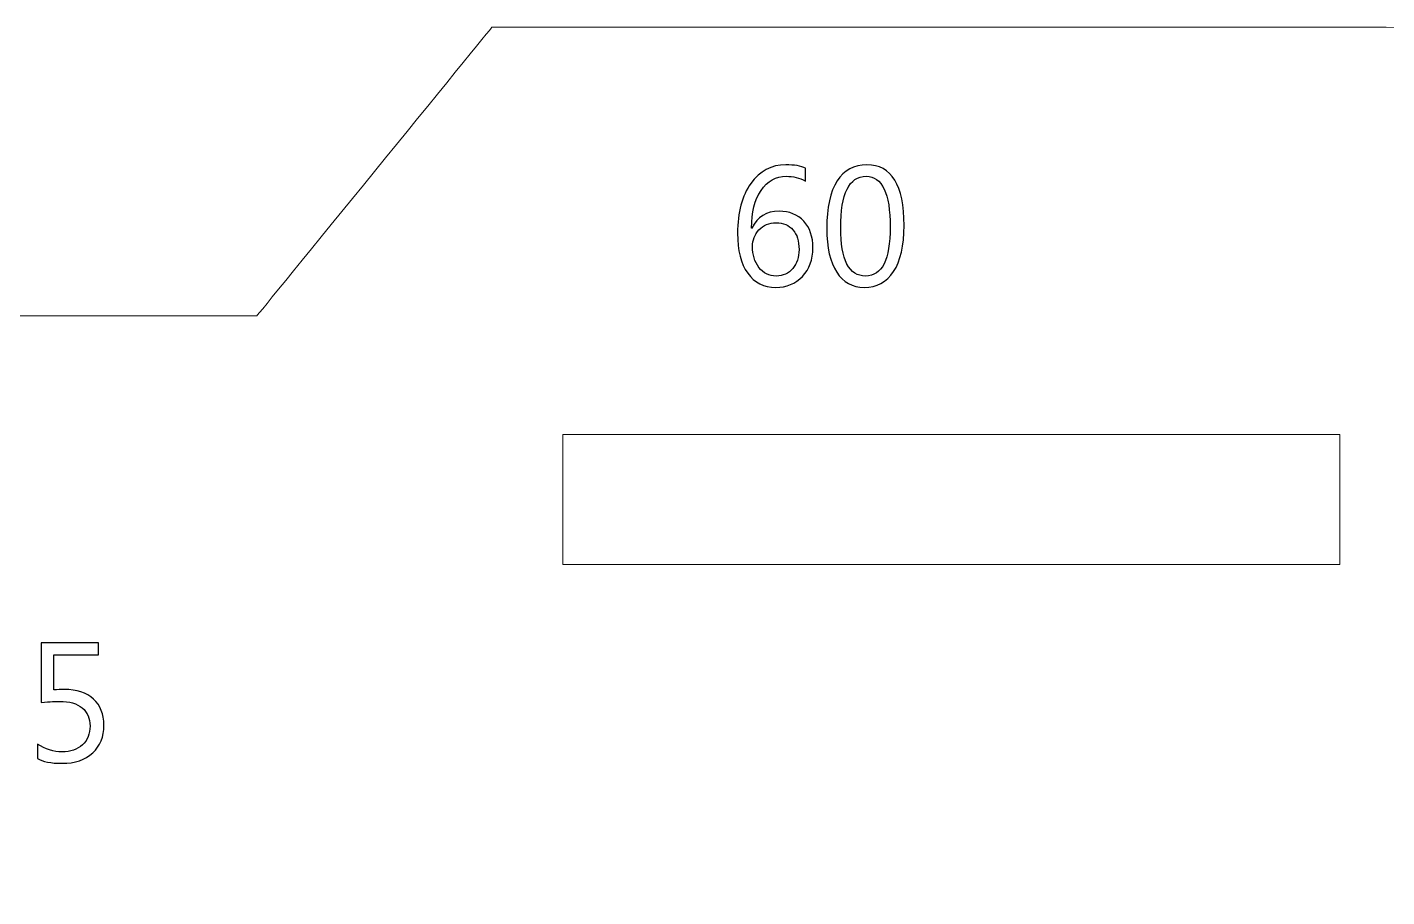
# Model space of a CAD drawing. Header units: centimetres. Extents: x -494 to 505, y -672 to 577.
# Drawn here: x -147 to -60.7, y 428.6 to 483.8 of the extents above; entities that cross this region are included whole.
import ezdxf

# ---------------------------------------------------------------- set-up
doc = ezdxf.new("R2010")
doc.units = ezdxf.units.CM
doc.header["$MEASUREMENT"] = 0
doc.layers.add('Camada 1', color=7, linetype='Continuous')
doc.layers.add('Camada 2', color=10, linetype='Continuous')

msp = doc.modelspace()

# ---------------------------------------------------------------- linework, layer by layer
at = {"layer": 'Camada 1', "lineweight": 9}
msp.add_lwpolyline([(-113.047526, 449.710048), (-63.711582, 449.710048), (-63.711582, 457.978764), (-113.047526, 457.978764), (-113.047526, 449.710048)], close=True, dxfattribs=at)
msp.add_open_spline([(288.960814, 353.67214), (288.960814, 353.67214), (306.821586, 353.757484), (306.821586, 353.757484), (306.821586, 353.757484), (306.821586, 353.757484), (306.803806, 326.357488), (306.803806, 326.357488), (306.803806, 326.357488), (306.803806, 326.357488), (315.147198, 326.356472), (315.147198, 326.356472), (315.147198, 326.356472), (315.147198, 326.356472), (315.160914, 353.57562), (315.160914, 353.57562), (315.160914, 353.57562), (315.160914, 353.57562), (341.611458, 353.57562), (341.611458, 353.57562), (341.611458, 353.57562), (341.611458, 353.57562), (341.611458, 326.355964), (341.611458, 326.355964), (341.611458, 326.355964), (341.611458, 326.355964), (349.923862, 326.357996), (349.923862, 326.357996), (349.923862, 326.357996), (349.923862, 326.357996), (349.92691, 353.617276), (349.92691, 353.617276), (349.92691, 353.617276), (349.92691, 353.617276), (376.460766, 353.605592), (376.460766, 353.605592), (376.460766, 353.605592), (376.460766, 353.605592), (376.395234, 326.36714), (376.395234, 326.36714), (376.395234, 326.36714), (376.395234, 326.36714), (384.838194, 326.357488), (384.838194, 326.357488), (384.838194, 326.357488), (384.838194, 326.357488), (384.869182, 353.677728), (384.869182, 353.677728), (384.869182, 353.677728), (384.869182, 353.677728), (411.304994, 353.702112), (411.304994, 353.702112), (411.304994, 353.702112), (411.304994, 353.702112), (411.304994, 326.35952), (411.304994, 326.35952), (411.304994, 326.35952), (411.304994, 326.35952), (419.585902, 326.365108), (419.585902, 326.365108), (419.585902, 326.365108), (419.585902, 326.365108), (419.720522, 353.670108), (419.720522, 353.670108), (419.720522, 353.670108), (419.720522, 353.670108), (446.437766, 353.618292), (446.437766, 353.618292), (446.437766, 353.618292), (446.437766, 353.618292), (446.52311, 326.358504), (446.52311, 326.358504), (446.52311, 326.358504), (446.52311, 326.358504), (454.750678, 326.360536), (454.750678, 326.360536), (454.750678, 326.360536), (454.750678, 326.360536), (454.791826, 353.618292), (454.791826, 353.618292), (454.791826, 353.618292), (454.791826, 353.618292), (489.229146, 353.633024), (489.229146, 353.633024), (489.229146, 353.633024), (489.229146, 353.633024), (489.287566, 342.489536), (489.287566, 342.489536), (489.287566, 342.489536), (489.287566, 342.489536), (481.005134, 342.497156), (481.005134, 342.497156), (481.005134, 342.497156), (481.005134, 342.497156), (481.005642, 309.723028), (481.005642, 309.723028), (481.005642, 309.723028), (481.005642, 309.723028), (489.285534, 309.728616), (489.285534, 309.728616), (489.285534, 309.728616), (489.285534, 309.728616), (489.28401, 298.680632), (489.28401, 298.680632), (489.28401, 298.680632), (489.28401, 298.680632), (280.265378, 298.67606), (280.265378, 298.67606), (280.265378, 298.67606), (280.265378, 298.67606), (280.256742, 315.430408), (280.256742, 315.430408), (280.256742, 315.430408), (280.256742, 315.430408), (252.19279, 315.430408), (252.19279, 315.430408), (252.19279, 315.430408), (247.88749, 315.334904), (245.91899, 310.748172), (245.883938, 302.43526), (245.883938, 302.43526), (246.230902, 288.837116), (238.245142, 283.140404), (231.76103, 283.8704), (231.76103, 283.8704), (231.76103, 283.8704), (235.595922, 314.865512), (235.595922, 314.865512), (235.595922, 314.865512), (235.595922, 314.865512), (227.385626, 315.718444), (227.385626, 315.718444), (227.385626, 315.718444), (227.385626, 315.718444), (224.653602, 295.469056), (224.653602, 295.469056), (224.653602, 295.469056), (224.653602, 295.469056), (5.72135, 295.22674), (5.72135, 295.22674), (5.72135, 295.22674), (5.72135, 295.22674), (5.716778, 279.167844), (5.716778, 279.167844), (5.716778, 279.167844), (5.716778, 279.167844), (-2.628138, 279.165304), (-2.628138, 279.165304), (-2.628138, 279.165304), (-2.628138, 279.165304), (-2.98577, 224.0915), (-2.98577, 224.0915), (-2.98577, 224.0915), (-2.98577, 224.0915), (-88.789002, 214.483696), (-88.789002, 214.483696), (-88.789002, 214.483696), (-88.789002, 214.483696), (-160.134554, 214.52332), (-160.134554, 214.52332), (-160.134554, 214.52332), (-163.876482, 213.130384), (-165.443662, 209.995516), (-164.388038, 204.757528), (-164.388038, 204.757528), (-164.388038, 204.757528), (-161.889694, 196.939916), (-161.889694, 196.939916), (-161.889694, 196.939916), (-159.55137, 189.6237), (-158.882842, 185.430668), (-164.745162, 183.003444), (-164.745162, 183.003444), (-164.745162, 183.003444), (-175.274478, 179.070508), (-175.274478, 179.070508), (-175.274478, 179.070508), (-189.770766, 172.492416), (-191.904366, 158.459424), (-185.580274, 139.325096), (-185.580274, 139.325096), (-182.29707, 128.78308), (-186.260486, 121.438924), (-192.412366, 123.689364), (-192.412366, 123.689364), (-192.412366, 123.689364), (-261.359142, 146.906996), (-261.359142, 146.906996), (-261.359142, 146.906996), (-259.768086, 152.90292), (-257.854958, 158.898844), (-255.620774, 164.893752), (-255.620774, 164.893752), (-255.620774, 164.893752), (-235.993178, 156.483304), (-235.993178, 156.483304), (-235.993178, 156.483304), (-235.993178, 156.483304), (-233.24947, 164.39388), (-233.24947, 164.39388), (-233.24947, 164.39388), (-233.24947, 164.39388), (-252.959362, 172.804328), (-252.959362, 172.804328), (-252.959362, 172.804328), (-249.96013, 179.295044), (-246.799354, 185.623708), (-243.478558, 191.789812), (-243.478558, 191.789812), (-243.478558, 191.789812), (-223.85147, 181.048152), (-223.85147, 181.048152), (-223.85147, 181.048152), (-223.85147, 181.048152), (-219.526358, 188.126116), (-219.526358, 188.126116), (-219.526358, 188.126116), (-219.526358, 188.126116), (-238.904526, 198.951596), (-238.904526, 198.951596), (-238.904526, 198.951596), (-235.729018, 204.52842), (-232.421938, 209.843116), (-228.924866, 214.772748), (-228.924866, 214.772748), (-228.924866, 214.772748), (-210.96097, 202.698604), (-210.96097, 202.698604), (-210.96097, 202.698604), (-210.96097, 202.698604), (-206.469742, 209.526632), (-206.469742, 209.526632), (-206.469742, 209.526632), (-206.469742, 209.526632), (-224.18421, 221.600776), (-224.18421, 221.600776), (-224.18421, 221.600776), (-220.36151, 226.60102), (-216.750138, 231.702356), (-213.372446, 236.922564), (-213.372446, 236.922564), (-213.372446, 236.922564), (-194.826382, 225.348292), (-194.826382, 225.348292), (-194.826382, 225.348292), (-194.826382, 225.348292), (-191.25057, 232.592372), (-191.25057, 232.592372), (-191.25057, 232.592372), (-191.25057, 232.592372), (-209.380582, 244.333776), (-209.380582, 244.333776), (-209.380582, 244.333776), (-202.259946, 261.027672), (-207.195166, 274.737068), (-227.065078, 282.88488), (-227.065078, 282.88488), (-261.775194, 290.706048), (-301.116238, 286.78124), (-337.022694, 269.0622), (-337.022694, 269.0622), (-362.833158, 254.920496), (-388.11327, 237.066328), (-415.161222, 221.333568), (-415.161222, 221.333568), (-428.876714, 212.451696), (-442.468254, 204.489812), (-456.981306, 198.090028), (-456.981306, 198.090028), (-462.47939, 196.298312), (-466.306662, 195.61048), (-468.373206, 196.760592), (-468.373206, 196.760592), (-481.297234, 208.35874), (-487.891074, 236.208316), (-486.846118, 283.671264), (-486.846118, 283.671264), (-484.055166, 323.948552), (-477.369886, 350.249236), (-465.985606, 359.680256), (-465.985606, 359.680256), (-455.591418, 363.607604), (-416.449002, 364.2106), (-357.647494, 359.764076), (-357.647494, 359.764076), (-317.62573, 356.62108), (-277.81377, 352.853244), (-238.131858, 348.694756), (-238.131858, 348.694756), (-214.866474, 346.01658), (-195.551298, 366.45342), (-178.214274, 397.942308), (-178.214274, 397.942308), (-183.909462, 398.922748), (-187.93587, 403.347936), (-188.438282, 412.292292), (-188.438282, 412.292292), (-188.327538, 422.884092), (-183.723026, 428.164752), (-174.94631, 428.932848), (-174.94631, 428.932848), (-171.28617, 428.963836), (-167.626538, 428.92218), (-163.96843, 428.50308), (-163.96843, 428.50308), (-159.001206, 427.909736), (-156.690822, 430.099216), (-156.854398, 436.178452), (-156.854398, 436.178452), (-156.854398, 436.178452), (-156.778198, 448.203828), (-156.778198, 448.203828), (-156.778198, 448.203828), (-156.778198, 448.203828), (-147.700746, 448.20332), (-147.700746, 448.20332), (-147.700746, 448.20332), (-147.700746, 448.20332), (-147.697698, 465.516468), (-147.697698, 465.516468), (-147.697698, 465.516468), (-147.697698, 465.516468), (-132.459222, 465.506816), (-132.459222, 465.506816), (-132.459222, 465.506816), (-132.459222, 465.506816), (-117.536722, 483.837996), (-117.536722, 483.837996), (-117.536722, 483.837996), (-117.536722, 483.837996), (-45.491654, 483.825804), (-45.491654, 483.825804), (-45.491654, 483.825804), (-45.491654, 483.825804), (-45.47489, 454.015348), (-45.47489, 454.015348), (-45.47489, 454.015348), (-45.47489, 454.015348), (-36.796218, 454.018396), (-36.796218, 454.018396), (-36.796218, 454.018396), (-36.796218, 454.018396), (-36.920678, 434.287168), (-36.920678, 434.287168), (-36.920678, 434.287168), (-37.163502, 430.041812), (-40.062658, 428.173896), (-44.477686, 427.461172), (-44.477686, 427.461172), (-44.477686, 427.461172), (-58.86831, 427.45914), (-58.86831, 427.45914), (-58.86831, 427.45914), (-58.86831, 427.45914), (-58.872882, 414.921192), (-58.872882, 414.921192), (-58.872882, 414.921192), (-58.872882, 414.921192), (-43.79849, 414.921192), (-43.79849, 414.921192), (-43.79849, 414.921192), (-24.761698, 414.171384), (-13.673582, 411.255972), (-8.36295, 404.78964), (-8.36295, 404.78964), (-4.952238, 400.746468), (-2.86385, 396.261336), (-2.70891, 391.1346), (-2.70891, 391.1346), (-2.70891, 391.1346), (-2.534666, 366.474248), (-2.534666, 366.474248), (-2.534666, 366.474248), (-2.534666, 366.474248), (5.877814, 366.480344), (5.877814, 366.480344), (5.877814, 366.480344), (5.877814, 366.480344), (5.90169, 347.073728), (5.90169, 347.073728), (5.90169, 347.073728), (5.90169, 347.073728), (233.39171, 347.06814), (233.39171, 347.06814), (233.39171, 347.06814), (233.39171, 347.06814), (233.356658, 357.819452), (233.356658, 357.819452), (233.356658, 357.819452), (238.909098, 375.214388), (244.365526, 393.373356), (250.012962, 410.004768), (250.012962, 410.004768), (252.496066, 417.378896), (256.725674, 421.44188), (262.677402, 421.235124), (262.677402, 421.235124), (270.499078, 420.488872), (274.919186, 415.631376), (277.312882, 408.136344), (277.312882, 408.136344), (281.81935, 390.775952), (285.049722, 371.798088), (288.960814, 353.67214)], degree=3, knots=[0, 0, 0, 0, 0.009803922, 0.009803922, 0.009803922, 0.009803932, 0.019607843, 0.019607843, 0.019607843, 0.019607853, 0.029411765, 0.029411765, 0.029411765, 0.029411775, 0.039215686, 0.039215686, 0.039215686, 0.039215696, 0.049019608, 0.049019608, 0.049019608, 0.049019618, 0.058823529, 0.058823529, 0.058823529, 0.058823539, 0.068627451, 0.068627451, 0.068627451, 0.068627461, 0.078431373, 0.078431373, 0.078431373, 0.078431383, 0.088235294, 0.088235294, 0.088235294, 0.088235304, 0.098039216, 0.098039216, 0.098039216, 0.098039226, 0.107843137, 0.107843137, 0.107843137, 0.107843147, 0.117647059, 0.117647059, 0.117647059, 0.117647069, 0.12745098, 0.12745098, 0.12745098, 0.12745099, 0.137254902, 0.137254902, 0.137254902, 0.137254912, 0.147058824, 0.147058824, 0.147058824, 0.147058834, 0.156862745, 0.156862745, 0.156862745, 0.156862755, 0.166666667, 0.166666667, 0.166666667, 0.166666677, 0.176470588, 0.176470588, 0.176470588, 0.176470598, 0.18627451, 0.18627451, 0.18627451, 0.18627452, 0.196078431, 0.196078431, 0.196078431, 0.196078441, 0.205882353, 0.205882353, 0.205882353, 0.205882363, 0.215686275, 0.215686275, 0.215686275, 0.215686285, 0.225490196, 0.225490196, 0.225490196, 0.225490206, 0.235294118, 0.235294118, 0.235294118, 0.235294128, 0.245098039, 0.245098039, 0.245098039, 0.245098049, 0.254901961, 0.254901961, 0.254901961, 0.254901971, 0.264705882, 0.264705882, 0.264705882, 0.264705892, 0.274509804, 0.274509804, 0.274509804, 0.274509814, 0.284313725, 0.284313725, 0.284313725, 0.284313735, 0.294117647, 0.294117647, 0.294117647, 0.294117657, 0.303921569, 0.303921569, 0.303921569, 0.303921579, 0.31372549, 0.31372549, 0.31372549, 0.3137255, 0.323529412, 0.323529412, 0.323529412, 0.323529422, 0.333333333, 0.333333333, 0.333333333, 0.333333343, 0.343137255, 0.343137255, 0.343137255, 0.343137265, 0.352941176, 0.352941176, 0.352941176, 0.352941186, 0.362745098, 0.362745098, 0.362745098, 0.362745108, 0.37254902, 0.37254902, 0.37254902, 0.37254903, 0.382352941, 0.382352941, 0.382352941, 0.382352951, 0.392156863, 0.392156863, 0.392156863, 0.392156873, 0.401960784, 0.401960784, 0.401960784, 0.401960794, 0.411764706, 0.411764706, 0.411764706, 0.411764716, 0.421568627, 0.421568627, 0.421568627, 0.421568637, 0.431372549, 0.431372549, 0.431372549, 0.431372559, 0.441176471, 0.441176471, 0.441176471, 0.441176481, 0.450980392, 0.450980392, 0.450980392, 0.450980402, 0.460784314, 0.460784314, 0.460784314, 0.460784324, 0.470588235, 0.470588235, 0.470588235, 0.470588245, 0.480392157, 0.480392157, 0.480392157, 0.480392167, 0.490196078, 0.490196078, 0.490196078, 0.490196088, 0.5, 0.5, 0.5, 0.50000001, 0.509803922, 0.509803922, 0.509803922, 0.509803932, 0.519607843, 0.519607843, 0.519607843, 0.519607853, 0.529411765, 0.529411765, 0.529411765, 0.529411775, 0.539215686, 0.539215686, 0.539215686, 0.539215696, 0.549019608, 0.549019608, 0.549019608, 0.549019618, 0.558823529, 0.558823529, 0.558823529, 0.558823539, 0.568627451, 0.568627451, 0.568627451, 0.568627461, 0.578431373, 0.578431373, 0.578431373, 0.578431383, 0.588235294, 0.588235294, 0.588235294, 0.588235304, 0.598039216, 0.598039216, 0.598039216, 0.598039226, 0.607843137, 0.607843137, 0.607843137, 0.607843147, 0.617647059, 0.617647059, 0.617647059, 0.617647069, 0.62745098, 0.62745098, 0.62745098, 0.62745099, 0.637254902, 0.637254902, 0.637254902, 0.637254912, 0.647058824, 0.647058824, 0.647058824, 0.647058834, 0.656862745, 0.656862745, 0.656862745, 0.656862755, 0.666666667, 0.666666667, 0.666666667, 0.666666677, 0.676470588, 0.676470588, 0.676470588, 0.676470598, 0.68627451, 0.68627451, 0.68627451, 0.68627452, 0.696078431, 0.696078431, 0.696078431, 0.696078441, 0.705882353, 0.705882353, 0.705882353, 0.705882363, 0.715686275, 0.715686275, 0.715686275, 0.715686285, 0.725490196, 0.725490196, 0.725490196, 0.725490206, 0.735294118, 0.735294118, 0.735294118, 0.735294128, 0.745098039, 0.745098039, 0.745098039, 0.745098049, 0.754901961, 0.754901961, 0.754901961, 0.754901971, 0.764705882, 0.764705882, 0.764705882, 0.764705892, 0.774509804, 0.774509804, 0.774509804, 0.774509814, 0.784313725, 0.784313725, 0.784313725, 0.784313735, 0.794117647, 0.794117647, 0.794117647, 0.794117657, 0.803921569, 0.803921569, 0.803921569, 0.803921579, 0.81372549, 0.81372549, 0.81372549, 0.8137255, 0.823529412, 0.823529412, 0.823529412, 0.823529422, 0.833333333, 0.833333333, 0.833333333, 0.833333343, 0.843137255, 0.843137255, 0.843137255, 0.843137265, 0.852941176, 0.852941176, 0.852941176, 0.852941186, 0.862745098, 0.862745098, 0.862745098, 0.862745108, 0.87254902, 0.87254902, 0.87254902, 0.87254903, 0.882352941, 0.882352941, 0.882352941, 0.882352951, 0.892156863, 0.892156863, 0.892156863, 0.892156873, 0.901960784, 0.901960784, 0.901960784, 0.901960794, 0.911764706, 0.911764706, 0.911764706, 0.911764716, 0.921568627, 0.921568627, 0.921568627, 0.921568637, 0.931372549, 0.931372549, 0.931372549, 0.931372559, 0.941176471, 0.941176471, 0.941176471, 0.941176481, 0.950980392, 0.950980392, 0.950980392, 0.950980402, 0.960784314, 0.960784314, 0.960784314, 0.960784324, 0.970588235, 0.970588235, 0.970588235, 0.970588245, 0.980392157, 0.980392157, 0.980392157, 0.980392167, 1, 1, 1, 1], dxfattribs=at)
at = {"layer": 'Camada 2'}
for points, knots in [([(-97.627694, 474.88221), (-97.627694, 474.88221), (-97.627694, 474.06687), (-97.627694, 474.06687), (-97.627694, 474.06687), (-98.016568, 474.265752), (-98.425, 474.366082), (-98.855276, 474.366082), (-98.855276, 474.366082), (-99.522026, 474.366082), (-100.055934, 474.068648), (-100.457508, 473.473526), (-100.457508, 473.473526), (-100.85705, 472.878658), (-101.05771, 472.081098), (-101.05771, 471.082878), (-101.05771, 471.082878), (-101.05771, 471.082878), (-101.036374, 471.082878), (-101.036374, 471.082878), (-101.036374, 471.082878), (-100.68687, 471.794332), (-100.113338, 472.150948), (-99.315778, 472.150948), (-99.315778, 472.150948), (-98.658172, 472.150948), (-98.13671, 471.93962), (-97.747582, 471.518488), (-97.747582, 471.518488), (-97.358708, 471.095578), (-97.16516, 470.530936), (-97.16516, 469.823038), (-97.16516, 469.823038), (-97.16516, 469.08466), (-97.38741, 468.480648), (-97.83191, 468.013034), (-97.83191, 468.013034), (-98.27641, 467.545166), (-98.840798, 467.312248), (-99.525582, 467.312248), (-99.525582, 467.312248), (-100.28174, 467.312248), (-100.875084, 467.613238), (-101.305106, 468.215472), (-101.305106, 468.215472), (-101.735128, 468.817706), (-101.950266, 469.663526), (-101.950266, 470.753186), (-101.950266, 470.753186), (-101.950266, 472.073986), (-101.668834, 473.127832), (-101.106224, 473.91447), (-101.106224, 473.91447), (-100.54336, 474.70314), (-99.799648, 475.097348), (-98.876612, 475.097348), (-98.876612, 475.097348), (-98.351594, 475.097348), (-97.935796, 475.02572), (-97.627694, 474.88221)], [0, 0, 0, 0, 0.0625, 0.0625, 0.0625, 0.06250001, 0.125, 0.125, 0.125, 0.12500001, 0.1875, 0.1875, 0.1875, 0.18750001, 0.25, 0.25, 0.25, 0.25000001, 0.3125, 0.3125, 0.3125, 0.31250001, 0.375, 0.375, 0.375, 0.37500001, 0.4375, 0.4375, 0.4375, 0.43750001, 0.5, 0.5, 0.5, 0.50000001, 0.5625, 0.5625, 0.5625, 0.56250001, 0.625, 0.625, 0.625, 0.62500001, 0.6875, 0.6875, 0.6875, 0.68750001, 0.75, 0.75, 0.75, 0.75000001, 0.8125, 0.8125, 0.8125, 0.81250001, 0.875, 0.875, 0.875, 0.87500001, 1, 1, 1, 1]), ([(-93.910658, 467.312248), (-94.656148, 467.312248), (-95.238824, 467.63305), (-95.656146, 468.272876), (-95.656146, 468.272876), (-96.073722, 468.91448), (-96.283526, 469.841072), (-96.283526, 471.052398), (-96.283526, 471.052398), (-96.283526, 472.38412), (-96.064832, 473.389452), (-95.629476, 474.072204), (-95.629476, 474.072204), (-95.193866, 474.754956), (-94.564962, 475.097348), (-93.742256, 475.097348), (-93.742256, 475.097348), (-92.166948, 475.097348), (-91.38031, 473.810584), (-91.38031, 471.237056), (-91.38031, 471.237056), (-91.38031, 469.96096), (-91.60256, 468.989664), (-92.046806, 468.31758), (-92.046806, 468.31758), (-92.491306, 467.647274), (-93.113098, 467.312248), (-93.910658, 467.312248)], [0, 0, 0, 0, 0.125, 0.125, 0.125, 0.12500001, 0.25, 0.25, 0.25, 0.25000001, 0.375, 0.375, 0.375, 0.37500001, 0.5, 0.5, 0.5, 0.50000001, 0.625, 0.625, 0.625, 0.62500001, 0.75, 0.75, 0.75, 0.75000001, 1, 1, 1, 1]), ([(-93.79077, 474.366082), (-94.864174, 474.366082), (-95.401892, 473.274644), (-95.401892, 471.091768), (-95.401892, 471.091768), (-95.401892, 469.052402), (-94.874842, 468.032592), (-93.820996, 468.032592), (-93.820996, 468.032592), (-92.781628, 468.032592), (-92.261944, 469.070436), (-92.261944, 471.143838), (-92.261944, 471.143838), (-92.261944, 473.292678), (-92.77096, 474.366082), (-93.79077, 474.366082)], [0, 0, 0, 0, 0.2, 0.2, 0.2, 0.20000001, 0.4, 0.4, 0.4, 0.40000001, 0.6, 0.6, 0.6, 0.60000001, 1, 1, 1, 1]), ([(-99.507548, 471.419936), (-99.952048, 471.419936), (-100.31222, 471.269314), (-100.588318, 470.968324), (-100.588318, 470.968324), (-100.86594, 470.665302), (-101.004116, 470.310464), (-101.004116, 469.9), (-101.004116, 469.9), (-101.004116, 469.383872), (-100.86594, 468.94496), (-100.591874, 468.5792), (-100.591874, 468.5792), (-100.317554, 468.215472), (-99.952048, 468.032592), (-99.49688, 468.032592), (-99.49688, 468.032592), (-99.063048, 468.032592), (-98.711766, 468.192104), (-98.44659, 468.50935), (-98.44659, 468.50935), (-98.179636, 468.826596), (-98.047048, 469.227916), (-98.047048, 469.715596), (-98.047048, 469.715596), (-98.047048, 470.249504), (-98.174302, 470.665302), (-98.430588, 470.968324), (-98.430588, 470.968324), (-98.686874, 471.269314), (-99.045268, 471.419936), (-99.507548, 471.419936)], [0, 0, 0, 0, 0.111111111, 0.111111111, 0.111111111, 0.111111121, 0.222222222, 0.222222222, 0.222222222, 0.222222232, 0.333333333, 0.333333333, 0.333333333, 0.333333343, 0.444444444, 0.444444444, 0.444444444, 0.444444454, 0.555555556, 0.555555556, 0.555555556, 0.555555566, 0.666666667, 0.666666667, 0.666666667, 0.666666677, 0.777777778, 0.777777778, 0.777777778, 0.777777788, 1, 1, 1, 1]), ([(-146.39544, 437.39816), (-146.39544, 437.39816), (-146.39544, 438.312052), (-146.39544, 438.312052), (-146.39544, 438.312052), (-145.88109, 437.975248), (-145.35785, 437.806592), (-144.82572, 437.806592), (-144.82572, 437.806592), (-144.293336, 437.806592), (-143.865092, 437.957214), (-143.538956, 438.258204), (-143.538956, 438.258204), (-143.214344, 438.55767), (-143.051276, 438.957212), (-143.051276, 439.453782), (-143.051276, 439.453782), (-143.051276, 439.946542), (-143.218154, 440.33186), (-143.549624, 440.607704), (-143.549624, 440.607704), (-143.882872, 440.883802), (-144.357852, 441.021724), (-144.977866, 441.021724), (-144.977866, 441.021724), (-145.18767, 441.021724), (-145.581878, 441.000388), (-146.158966, 440.958986), (-146.158966, 440.958986), (-146.158966, 440.958986), (-146.158966, 444.742316), (-146.158966, 444.742316), (-146.158966, 444.742316), (-146.158966, 444.742316), (-142.513812, 444.742316), (-142.513812, 444.742316), (-142.513812, 444.742316), (-142.513812, 444.742316), (-142.513812, 443.968124), (-142.513812, 443.968124), (-142.513812, 443.968124), (-142.513812, 443.968124), (-145.341848, 443.968124), (-145.341848, 443.968124), (-145.341848, 443.968124), (-145.341848, 443.968124), (-145.341848, 441.75299), (-145.341848, 441.75299), (-145.341848, 441.75299), (-145.110454, 441.767214), (-144.897348, 441.77458), (-144.700244, 441.77458), (-144.700244, 441.77458), (-143.895572, 441.77458), (-143.271748, 441.571888), (-142.831058, 441.16879), (-142.831058, 441.16879), (-142.390114, 440.765438), (-142.169642, 440.211718), (-142.169642, 439.509154), (-142.169642, 439.509154), (-142.169642, 438.781698), (-142.406116, 438.195466), (-142.881096, 437.752998), (-142.881096, 437.752998), (-143.356076, 437.308498), (-144.008348, 437.086248), (-144.83461, 437.086248), (-144.83461, 437.086248), (-145.531586, 437.086248), (-146.051524, 437.190134), (-146.39544, 437.39816)], [0, 0, 0, 0, 0.052631579, 0.052631579, 0.052631579, 0.052631589, 0.105263158, 0.105263158, 0.105263158, 0.105263168, 0.157894737, 0.157894737, 0.157894737, 0.157894747, 0.210526316, 0.210526316, 0.210526316, 0.210526326, 0.263157895, 0.263157895, 0.263157895, 0.263157905, 0.315789474, 0.315789474, 0.315789474, 0.315789484, 0.368421053, 0.368421053, 0.368421053, 0.368421063, 0.421052632, 0.421052632, 0.421052632, 0.421052642, 0.473684211, 0.473684211, 0.473684211, 0.473684221, 0.526315789, 0.526315789, 0.526315789, 0.526315799, 0.578947368, 0.578947368, 0.578947368, 0.578947378, 0.631578947, 0.631578947, 0.631578947, 0.631578957, 0.684210526, 0.684210526, 0.684210526, 0.684210536, 0.736842105, 0.736842105, 0.736842105, 0.736842115, 0.789473684, 0.789473684, 0.789473684, 0.789473694, 0.842105263, 0.842105263, 0.842105263, 0.842105273, 0.894736842, 0.894736842, 0.894736842, 0.894736852, 1, 1, 1, 1])]:
    msp.add_open_spline(points, degree=3, knots=knots, dxfattribs=at)
at = {"layer": 'Camada 2', "lineweight": 9}
for points, knots in [([(-97.627694, 474.88221), (-97.627694, 474.88221), (-97.627694, 474.06687), (-97.627694, 474.06687), (-97.627694, 474.06687), (-98.016568, 474.265752), (-98.425, 474.366082), (-98.855276, 474.366082), (-98.855276, 474.366082), (-99.522026, 474.366082), (-100.055934, 474.068648), (-100.457508, 473.473526), (-100.457508, 473.473526), (-100.85705, 472.878658), (-101.05771, 472.081098), (-101.05771, 471.082878), (-101.05771, 471.082878), (-101.05771, 471.082878), (-101.036374, 471.082878), (-101.036374, 471.082878), (-101.036374, 471.082878), (-100.68687, 471.794332), (-100.113338, 472.150948), (-99.315778, 472.150948), (-99.315778, 472.150948), (-98.658172, 472.150948), (-98.13671, 471.93962), (-97.747582, 471.518488), (-97.747582, 471.518488), (-97.358708, 471.095578), (-97.16516, 470.530936), (-97.16516, 469.823038), (-97.16516, 469.823038), (-97.16516, 469.08466), (-97.38741, 468.480648), (-97.83191, 468.013034), (-97.83191, 468.013034), (-98.27641, 467.545166), (-98.840798, 467.312248), (-99.525582, 467.312248), (-99.525582, 467.312248), (-100.28174, 467.312248), (-100.875084, 467.613238), (-101.305106, 468.215472), (-101.305106, 468.215472), (-101.735128, 468.817706), (-101.950266, 469.663526), (-101.950266, 470.753186), (-101.950266, 470.753186), (-101.950266, 472.073986), (-101.668834, 473.127832), (-101.106224, 473.91447), (-101.106224, 473.91447), (-100.54336, 474.70314), (-99.799648, 475.097348), (-98.876612, 475.097348), (-98.876612, 475.097348), (-98.351594, 475.097348), (-97.935796, 475.02572), (-97.627694, 474.88221)], [0, 0, 0, 0, 0.0625, 0.0625, 0.0625, 0.06250001, 0.125, 0.125, 0.125, 0.12500001, 0.1875, 0.1875, 0.1875, 0.18750001, 0.25, 0.25, 0.25, 0.25000001, 0.3125, 0.3125, 0.3125, 0.31250001, 0.375, 0.375, 0.375, 0.37500001, 0.4375, 0.4375, 0.4375, 0.43750001, 0.5, 0.5, 0.5, 0.50000001, 0.5625, 0.5625, 0.5625, 0.56250001, 0.625, 0.625, 0.625, 0.62500001, 0.6875, 0.6875, 0.6875, 0.68750001, 0.75, 0.75, 0.75, 0.75000001, 0.8125, 0.8125, 0.8125, 0.81250001, 0.875, 0.875, 0.875, 0.87500001, 1, 1, 1, 1]), ([(-93.910658, 467.312248), (-94.656148, 467.312248), (-95.238824, 467.63305), (-95.656146, 468.272876), (-95.656146, 468.272876), (-96.073722, 468.91448), (-96.283526, 469.841072), (-96.283526, 471.052398), (-96.283526, 471.052398), (-96.283526, 472.38412), (-96.064832, 473.389452), (-95.629476, 474.072204), (-95.629476, 474.072204), (-95.193866, 474.754956), (-94.564962, 475.097348), (-93.742256, 475.097348), (-93.742256, 475.097348), (-92.166948, 475.097348), (-91.38031, 473.810584), (-91.38031, 471.237056), (-91.38031, 471.237056), (-91.38031, 469.96096), (-91.60256, 468.989664), (-92.046806, 468.31758), (-92.046806, 468.31758), (-92.491306, 467.647274), (-93.113098, 467.312248), (-93.910658, 467.312248)], [0, 0, 0, 0, 0.125, 0.125, 0.125, 0.12500001, 0.25, 0.25, 0.25, 0.25000001, 0.375, 0.375, 0.375, 0.37500001, 0.5, 0.5, 0.5, 0.50000001, 0.625, 0.625, 0.625, 0.62500001, 0.75, 0.75, 0.75, 0.75000001, 1, 1, 1, 1]), ([(-93.79077, 474.366082), (-94.864174, 474.366082), (-95.401892, 473.274644), (-95.401892, 471.091768), (-95.401892, 471.091768), (-95.401892, 469.052402), (-94.874842, 468.032592), (-93.820996, 468.032592), (-93.820996, 468.032592), (-92.781628, 468.032592), (-92.261944, 469.070436), (-92.261944, 471.143838), (-92.261944, 471.143838), (-92.261944, 473.292678), (-92.77096, 474.366082), (-93.79077, 474.366082)], [0, 0, 0, 0, 0.2, 0.2, 0.2, 0.20000001, 0.4, 0.4, 0.4, 0.40000001, 0.6, 0.6, 0.6, 0.60000001, 1, 1, 1, 1]), ([(-99.507548, 471.419936), (-99.952048, 471.419936), (-100.31222, 471.269314), (-100.588318, 470.968324), (-100.588318, 470.968324), (-100.86594, 470.665302), (-101.004116, 470.310464), (-101.004116, 469.9), (-101.004116, 469.9), (-101.004116, 469.383872), (-100.86594, 468.94496), (-100.591874, 468.5792), (-100.591874, 468.5792), (-100.317554, 468.215472), (-99.952048, 468.032592), (-99.49688, 468.032592), (-99.49688, 468.032592), (-99.063048, 468.032592), (-98.711766, 468.192104), (-98.44659, 468.50935), (-98.44659, 468.50935), (-98.179636, 468.826596), (-98.047048, 469.227916), (-98.047048, 469.715596), (-98.047048, 469.715596), (-98.047048, 470.249504), (-98.174302, 470.665302), (-98.430588, 470.968324), (-98.430588, 470.968324), (-98.686874, 471.269314), (-99.045268, 471.419936), (-99.507548, 471.419936)], [0, 0, 0, 0, 0.111111111, 0.111111111, 0.111111111, 0.111111121, 0.222222222, 0.222222222, 0.222222222, 0.222222232, 0.333333333, 0.333333333, 0.333333333, 0.333333343, 0.444444444, 0.444444444, 0.444444444, 0.444444454, 0.555555556, 0.555555556, 0.555555556, 0.555555566, 0.666666667, 0.666666667, 0.666666667, 0.666666677, 0.777777778, 0.777777778, 0.777777778, 0.777777788, 1, 1, 1, 1]), ([(-146.39544, 437.39816), (-146.39544, 437.39816), (-146.39544, 438.312052), (-146.39544, 438.312052), (-146.39544, 438.312052), (-145.88109, 437.975248), (-145.35785, 437.806592), (-144.82572, 437.806592), (-144.82572, 437.806592), (-144.293336, 437.806592), (-143.865092, 437.957214), (-143.538956, 438.258204), (-143.538956, 438.258204), (-143.214344, 438.55767), (-143.051276, 438.957212), (-143.051276, 439.453782), (-143.051276, 439.453782), (-143.051276, 439.946542), (-143.218154, 440.33186), (-143.549624, 440.607704), (-143.549624, 440.607704), (-143.882872, 440.883802), (-144.357852, 441.021724), (-144.977866, 441.021724), (-144.977866, 441.021724), (-145.18767, 441.021724), (-145.581878, 441.000388), (-146.158966, 440.958986), (-146.158966, 440.958986), (-146.158966, 440.958986), (-146.158966, 444.742316), (-146.158966, 444.742316), (-146.158966, 444.742316), (-146.158966, 444.742316), (-142.513812, 444.742316), (-142.513812, 444.742316), (-142.513812, 444.742316), (-142.513812, 444.742316), (-142.513812, 443.968124), (-142.513812, 443.968124), (-142.513812, 443.968124), (-142.513812, 443.968124), (-145.341848, 443.968124), (-145.341848, 443.968124), (-145.341848, 443.968124), (-145.341848, 443.968124), (-145.341848, 441.75299), (-145.341848, 441.75299), (-145.341848, 441.75299), (-145.110454, 441.767214), (-144.897348, 441.77458), (-144.700244, 441.77458), (-144.700244, 441.77458), (-143.895572, 441.77458), (-143.271748, 441.571888), (-142.831058, 441.16879), (-142.831058, 441.16879), (-142.390114, 440.765438), (-142.169642, 440.211718), (-142.169642, 439.509154), (-142.169642, 439.509154), (-142.169642, 438.781698), (-142.406116, 438.195466), (-142.881096, 437.752998), (-142.881096, 437.752998), (-143.356076, 437.308498), (-144.008348, 437.086248), (-144.83461, 437.086248), (-144.83461, 437.086248), (-145.531586, 437.086248), (-146.051524, 437.190134), (-146.39544, 437.39816)], [0, 0, 0, 0, 0.052631579, 0.052631579, 0.052631579, 0.052631589, 0.105263158, 0.105263158, 0.105263158, 0.105263168, 0.157894737, 0.157894737, 0.157894737, 0.157894747, 0.210526316, 0.210526316, 0.210526316, 0.210526326, 0.263157895, 0.263157895, 0.263157895, 0.263157905, 0.315789474, 0.315789474, 0.315789474, 0.315789484, 0.368421053, 0.368421053, 0.368421053, 0.368421063, 0.421052632, 0.421052632, 0.421052632, 0.421052642, 0.473684211, 0.473684211, 0.473684211, 0.473684221, 0.526315789, 0.526315789, 0.526315789, 0.526315799, 0.578947368, 0.578947368, 0.578947368, 0.578947378, 0.631578947, 0.631578947, 0.631578947, 0.631578957, 0.684210526, 0.684210526, 0.684210526, 0.684210536, 0.736842105, 0.736842105, 0.736842105, 0.736842115, 0.789473684, 0.789473684, 0.789473684, 0.789473694, 0.842105263, 0.842105263, 0.842105263, 0.842105273, 0.894736842, 0.894736842, 0.894736842, 0.894736852, 1, 1, 1, 1])]:
    msp.add_open_spline(points, degree=3, knots=knots, dxfattribs=at)

doc.saveas('drawing.dxf')
